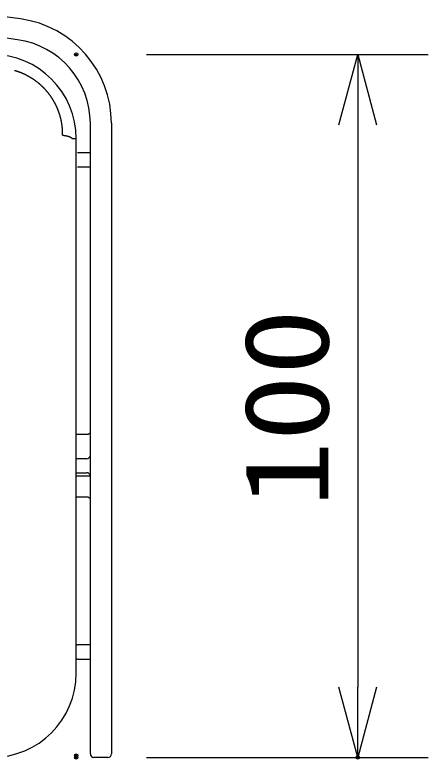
# Model space of a CAD drawing. Units: millimetres, scale not verified. Extents: x -63 to 63, y -57 to 58.
# Drawn here: x -13.92 to -2.18, y -1.8 to 19.37 of the extents above; entities that cross this region are included whole.
import ezdxf
from ezdxf.enums import TextEntityAlignment as Align

# ---------------------------------------------------------------- set-up
doc = ezdxf.new("R2010")
doc.units = ezdxf.units.MM
doc.header["$LTSCALE"] = 0.191471
doc.header["$PDMODE"] = 32
doc.header["$PDSIZE"] = 0.0957
for name, color, linetype in [('0-2_GAIKEI', 1, 'Continuous'), ('0-3_WAKU', 3, 'Continuous'), ('0-4_DEFPOINTS', 7, 'Continuous')]:
    doc.layers.add(name, color=color, linetype=linetype)
doc.styles.add('ＭＳ ゴシック', font='')
doc.styles.get('ＭＳ ゴシック').set_extended_font_data('MS Gothic')

# ---------------------------------------------------------------- blocks, each defined once
blk = doc.blocks.new('_OPEN30')
at = {"layer": '0-4_DEFPOINTS'}
blk.add_line((0, 0), (-1, 0), dxfattribs=at)
blk.add_lwpolyline([(-1, 0.26795), (0, 0), (-1, -0.26795)], dxfattribs=at)

msp = doc.modelspace()

# ---------------------------------------------------------------- linework, layer by layer
at = {"layer": '0-2_GAIKEI', "color": 7}
for p, q in [((-11.7803, 14.2469), (-11.7803, 16.2886)), ((-11.2803, -1.7532), (-11.6803, -1.7532))]:
    msp.add_line(p, q, dxfattribs=at)
at = {"layer": '0-2_GAIKEI'}
for p, q in [((-11.7803, 15.4469), (-12.1454, 15.4469)), ((-12.1454, 15.0469), (-11.7803, 15.0469)), ((-11.8803, 6.7469), (-12.1803, 6.7469)), ((-12.1803, 6.3469), (-11.8803, 6.3469)), ((-11.8803, 6.2469), (-12.1803, 6.2469)), ((-11.7803, 6.2469), (-11.8803, 6.2469)), ((-12.1803, 1.4469), (-12.1454, 1.4469)), ((-11.7803, 1.4469), (-12.1454, 1.4469)), ((-12.1454, 1.0469), (-12.1803, 1.0469)), ((-12.1454, 1.0469), (-11.7803, 1.0469))]:
    msp.add_line(p, q, dxfattribs=at)
at = {"layer": '0-2_GAIKEI', "color": 7}
for points in [[(-13.6116, 17.6633), (-13.6213, 17.6681), (-13.6311, 17.6728), (-13.6408, 17.6775), (-13.6506, 17.6821), (-13.6604, 17.6867), (-13.6703, 17.6912), (-13.6801, 17.6956), (-13.69, 17.7), (-13.6999, 17.7044), (-13.7098, 17.7086), (-13.7197, 17.7129), (-13.7297, 17.717), (-13.7397, 17.7211), (-13.7497, 17.7251), (-13.7597, 17.7291), (-13.7697, 17.733), (-13.7798, 17.7369), (-13.7899, 17.7407), (-13.8, 17.7444), (-13.8101, 17.7481), (-13.8202, 17.7517), (-13.8304, 17.7553), (-13.8405, 17.7588), (-13.8507, 17.7622), (-13.8609, 17.7656), (-13.8711, 17.7689), (-13.8814, 17.7722), (-13.8916, 17.7754), (-13.9019, 17.7786), (-13.9121, 17.7816), (-13.9224, 17.7847), (-13.9327, 17.7876)], [(-13.2561, 17.4335), (-13.2646, 17.4404), (-13.2731, 17.4472), (-13.2816, 17.454), (-13.2902, 17.4607), (-13.2988, 17.4674), (-13.3074, 17.4741), (-13.3161, 17.4807), (-13.3248, 17.4872), (-13.3336, 17.4937), (-13.3424, 17.5001), (-13.3512, 17.5065), (-13.3601, 17.5128), (-13.369, 17.5191), (-13.3779, 17.5253), (-13.3869, 17.5315), (-13.3959, 17.5376), (-13.405, 17.5437), (-13.414, 17.5497), (-13.4231, 17.5557), (-13.4323, 17.5616), (-13.4414, 17.5674), (-13.4506, 17.5732), (-13.4599, 17.579), (-13.4691, 17.5847), (-13.4784, 17.5903), (-13.4878, 17.5959), (-13.4971, 17.6014), (-13.5065, 17.6069), (-13.5159, 17.6123), (-13.5254, 17.6176), (-13.5349, 17.6229), (-13.5444, 17.6282), (-13.5539, 17.6334), (-13.5634, 17.6385), (-13.573, 17.6436), (-13.5826, 17.6486), (-13.5923, 17.6535), (-13.6019, 17.6585), (-13.6116, 17.6633)], [(-12.9601, 17.1288), (-12.9668, 17.1374), (-12.9736, 17.1459), (-12.9804, 17.1545), (-12.9872, 17.163), (-12.9941, 17.1714), (-13.001, 17.1799), (-13.008, 17.1882), (-13.015, 17.1966), (-13.0221, 17.2049), (-13.0293, 17.2131), (-13.0364, 17.2213), (-13.0437, 17.2295), (-13.051, 17.2377), (-13.0583, 17.2458), (-13.0657, 17.2538), (-13.0731, 17.2618), (-13.0806, 17.2698), (-13.0881, 17.2777), (-13.0956, 17.2856), (-13.1032, 17.2934), (-13.1109, 17.3012), (-13.1186, 17.3089), (-13.1263, 17.3166), (-13.1341, 17.3243), (-13.142, 17.3319), (-13.1498, 17.3394), (-13.1578, 17.347), (-13.1657, 17.3544), (-13.1737, 17.3619), (-13.1818, 17.3692), (-13.1899, 17.3766), (-13.198, 17.3838), (-13.2062, 17.3911), (-13.2144, 17.3983), (-13.2227, 17.4054), (-13.231, 17.4125), (-13.2393, 17.4195), (-13.2477, 17.4265), (-13.2561, 17.4335)], [(-12.7407, 16.7672), (-12.7453, 16.777), (-12.7499, 16.7868), (-12.7546, 16.7965), (-12.7593, 16.8063), (-12.7641, 16.816), (-12.769, 16.8257), (-12.7739, 16.8353), (-12.7788, 16.8449), (-12.7839, 16.8546), (-12.789, 16.8641), (-12.7941, 16.8737), (-12.7993, 16.8832), (-12.8045, 16.8927), (-12.8099, 16.9022), (-12.8152, 16.9116), (-12.8206, 16.921), (-12.8261, 16.9304), (-12.8316, 16.9398), (-12.8372, 16.9491), (-12.8429, 16.9584), (-12.8486, 16.9677), (-12.8543, 16.9769), (-12.8601, 16.9861), (-12.866, 16.9953), (-12.8719, 17.0044), (-12.8778, 17.0135), (-12.8839, 17.0226), (-12.8899, 17.0316), (-12.896, 17.0406), (-12.9022, 17.0496), (-12.9085, 17.0585), (-12.9147, 17.0674), (-12.9211, 17.0763), (-12.9274, 17.0851), (-12.9339, 17.0939), (-12.9404, 17.1027), (-12.9469, 17.1114), (-12.9535, 17.1201), (-12.9601, 17.1288)], [(-12.6086, 16.3702), (-12.6108, 16.3806), (-12.6132, 16.391), (-12.6155, 16.4015), (-12.618, 16.4119), (-12.6205, 16.4223), (-12.623, 16.4326), (-12.6256, 16.443), (-12.6283, 16.4534), (-12.631, 16.4637), (-12.6338, 16.4741), (-12.6367, 16.4844), (-12.6396, 16.4947), (-12.6426, 16.505), (-12.6456, 16.5153), (-12.6487, 16.5256), (-12.6519, 16.5359), (-12.6551, 16.5461), (-12.6584, 16.5564), (-12.6617, 16.5666), (-12.6651, 16.5768), (-12.6685, 16.587), (-12.672, 16.5972), (-12.6756, 16.6073), (-12.6792, 16.6174), (-12.6829, 16.6276), (-12.6867, 16.6377), (-12.6905, 16.6478), (-12.6943, 16.6578), (-12.6983, 16.6679), (-12.7022, 16.6779), (-12.7063, 16.6879), (-12.7104, 16.6979), (-12.7145, 16.7079), (-12.7188, 16.7178), (-12.723, 16.7277), (-12.7274, 16.7376), (-12.7318, 16.7475), (-12.7362, 16.7573), (-12.7407, 16.7672)], [(-12.5675, 15.9496), (-12.5673, 15.9706), (-12.5673, 15.9811), (-12.5673, 15.9916), (-12.5674, 16.0021), (-12.5676, 16.0127), (-12.5678, 16.0232), (-12.5681, 16.0337), (-12.5684, 16.0442), (-12.5688, 16.0548), (-12.5693, 16.0653), (-12.5698, 16.0759), (-12.5704, 16.0864), (-12.571, 16.0969), (-12.5717, 16.1075), (-12.5725, 16.118), (-12.5733, 16.1286), (-12.5742, 16.1391), (-12.5751, 16.1497), (-12.5761, 16.1602), (-12.5772, 16.1707), (-12.5783, 16.1813), (-12.5795, 16.1918), (-12.5807, 16.2023), (-12.582, 16.2129), (-12.5834, 16.2234), (-12.5848, 16.2339), (-12.5862, 16.2444), (-12.5878, 16.255), (-12.5894, 16.2655), (-12.591, 16.276), (-12.5927, 16.2865), (-12.5945, 16.2969), (-12.5963, 16.3074), (-12.5982, 16.3179), (-12.6002, 16.3284), (-12.6022, 16.3388), (-12.6043, 16.3493), (-12.6064, 16.3597), (-12.6086, 16.3702)], [(-11.1803, 16.2886), (-11.1803, 14.2469), (-11.1803, 12.5394), (-11.1803, 10.5185), (-11.1803, -0.296), (-11.1803, -1.6532)], [(-12.5675, 15.9496), (-12.5533, 15.948), (-12.5462, 15.9471), (-12.5392, 15.9462), (-12.5321, 15.9453), (-12.5251, 15.9443), (-12.5181, 15.9433), (-12.5112, 15.9422), (-12.5043, 15.9411), (-12.4974, 15.9399), (-12.4906, 15.9387), (-12.4838, 15.9375), (-12.4772, 15.9362), (-12.4705, 15.9349), (-12.464, 15.9336), (-12.4574, 15.9322), (-12.451, 15.9308), (-12.4447, 15.9293), (-12.4385, 15.9278), (-12.4323, 15.9262), (-12.4262, 15.9247), (-12.4202, 15.923), (-12.4144, 15.9214), (-12.4086, 15.9197), (-12.403, 15.918), (-12.3975, 15.9163), (-12.3921, 15.9145), (-12.3868, 15.9127), (-12.3817, 15.9109), (-12.3766, 15.909), (-12.3718, 15.9071), (-12.367, 15.9052), (-12.3625, 15.9033), (-12.3579, 15.9013), (-12.3537, 15.8993), (-12.3495, 15.8973), (-12.3455, 15.8953), (-12.3416, 15.8933), (-12.3379, 15.8912), (-12.3343, 15.8892)], [(-12.3343, 15.8892), (-12.331, 15.8871), (-12.3277, 15.885), (-12.3246, 15.8829), (-12.3216, 15.8808), (-12.3189, 15.8786), (-12.3162, 15.8764), (-12.3138, 15.8744), (-12.3115, 15.8723), (-12.3095, 15.8704), (-12.3076, 15.8685), (-12.3057, 15.8662), (-12.3039, 15.8637), (-12.3019, 15.8602), (-12.3001, 15.8564), (-12.298, 15.8517), (-12.2962, 15.8469)], [(-12.1803, 0.6469), (-12.1803, 15.8469), (-12.2962, 15.8469)], [(-11.7803, -1.6532), (-11.7803, -0.296), (-11.7803, 10.4434)]]:
    msp.add_lwpolyline(points, dxfattribs=at)
at = {"layer": '0-2_GAIKEI'}
for points in [[(-11.7803, 10.4434), (-11.7803, 12.4983), (-11.7803, 14.2469)], [(-12.1803, 7.4469), (-11.8803, 7.4469), (-11.8366, 7.4469)], [(-11.8176, 7.4498), (-11.8184, 7.4495), (-11.8192, 7.4493), (-11.82, 7.449), (-11.8209, 7.4488), (-11.8217, 7.4486), (-11.8226, 7.4484), (-11.8235, 7.4482), (-11.8244, 7.448), (-11.8252, 7.4478), (-11.826, 7.4477), (-11.8268, 7.4476), (-11.8278, 7.4474), (-11.8289, 7.4473), (-11.8305, 7.4472), (-11.8322, 7.4471), (-11.8344, 7.447), (-11.8365, 7.4469)], [(-11.7926, 7.4674), (-11.7931, 7.4668), (-11.7935, 7.4662), (-11.794, 7.4656), (-11.7945, 7.465), (-11.795, 7.4645), (-11.7956, 7.4639), (-11.7961, 7.4633), (-11.7966, 7.4628), (-11.7972, 7.4622), (-11.7977, 7.4617), (-11.7983, 7.4612), (-11.7989, 7.4606), (-11.7994, 7.4601), (-11.8, 7.4596), (-11.8006, 7.4591), (-11.8012, 7.4586), (-11.8018, 7.4581), (-11.8025, 7.4576), (-11.8031, 7.4572), (-11.8037, 7.4567), (-11.8044, 7.4563), (-11.805, 7.4558), (-11.8057, 7.4554), (-11.8064, 7.455), (-11.8071, 7.4545), (-11.8078, 7.4541), (-11.8085, 7.4537), (-11.8092, 7.4534), (-11.8099, 7.453), (-11.8106, 7.4526), (-11.8114, 7.4523), (-11.8121, 7.4519), (-11.8129, 7.4516), (-11.8136, 7.4512), (-11.8144, 7.4509), (-11.8152, 7.4506), (-11.816, 7.4503), (-11.8168, 7.45), (-11.8176, 7.4498)], [(-11.7803, 7.4948), (-11.7807, 7.4933), (-11.7808, 7.4926), (-11.781, 7.4918), (-11.7812, 7.4911), (-11.7814, 7.4903), (-11.7816, 7.4896), (-11.7818, 7.4889), (-11.782, 7.4882), (-11.7822, 7.4874), (-11.7825, 7.4867), (-11.7827, 7.486), (-11.7829, 7.4853), (-11.7832, 7.4846), (-11.7834, 7.4839), (-11.7837, 7.4832), (-11.784, 7.4825), (-11.7843, 7.4818), (-11.7846, 7.4811), (-11.7849, 7.4804), (-11.7852, 7.4797), (-11.7855, 7.479), (-11.7858, 7.4783), (-11.7861, 7.4777), (-11.7865, 7.477), (-11.7868, 7.4763), (-11.7872, 7.4756), (-11.7875, 7.475), (-11.7879, 7.4743), (-11.7883, 7.4737), (-11.7887, 7.473), (-11.7891, 7.4724), (-11.7895, 7.4717), (-11.7899, 7.4711), (-11.7903, 7.4705), (-11.7908, 7.4698), (-11.7912, 7.4692), (-11.7917, 7.4686), (-11.7921, 7.468), (-11.7926, 7.4674)], [(-11.8366, 5.6469), (-11.8803, 5.6469), (-12.1803, 5.6469)], [(-11.8365, 5.6469), (-11.8346, 5.6468), (-11.8336, 5.6468), (-11.8326, 5.6468), (-11.8317, 5.6467), (-11.8307, 5.6466), (-11.8298, 5.6465), (-11.8288, 5.6464), (-11.8279, 5.6463), (-11.827, 5.6462), (-11.8261, 5.646), (-11.8252, 5.6459), (-11.8243, 5.6457), (-11.8234, 5.6455), (-11.8226, 5.6454), (-11.8217, 5.6452), (-11.8209, 5.6449), (-11.82, 5.6447), (-11.8192, 5.6445), (-11.8184, 5.6442), (-11.8175, 5.644), (-11.8167, 5.6437), (-11.8159, 5.6434), (-11.8152, 5.6431), (-11.8144, 5.6428), (-11.8136, 5.6425), (-11.8128, 5.6422), (-11.8121, 5.6418), (-11.8113, 5.6415), (-11.8106, 5.6411), (-11.8099, 5.6408), (-11.8092, 5.6404), (-11.8084, 5.64), (-11.8077, 5.6396), (-11.8071, 5.6392), (-11.8064, 5.6388), (-11.8057, 5.6384), (-11.805, 5.6379), (-11.8044, 5.6375), (-11.8037, 5.637)], [(-11.8037, 5.637), (-11.8031, 5.6366), (-11.8025, 5.6361), (-11.8018, 5.6356), (-11.8012, 5.6351), (-11.8006, 5.6346), (-11.8, 5.6341), (-11.7994, 5.6336), (-11.7988, 5.6331), (-11.7983, 5.6326), (-11.7977, 5.6321), (-11.7972, 5.6315), (-11.7966, 5.631), (-11.7961, 5.6304), (-11.7956, 5.6299), (-11.795, 5.6293), (-11.7945, 5.6287), (-11.794, 5.6282), (-11.7935, 5.6276), (-11.793, 5.627), (-11.7926, 5.6264), (-11.7921, 5.6258), (-11.7916, 5.6252), (-11.7912, 5.6245), (-11.7908, 5.6239), (-11.7903, 5.6233), (-11.7899, 5.6227), (-11.7895, 5.622), (-11.7891, 5.6214), (-11.7887, 5.6208), (-11.7883, 5.6201), (-11.7879, 5.6194), (-11.7875, 5.6188), (-11.7872, 5.6181), (-11.7868, 5.6175), (-11.7865, 5.6168), (-11.7861, 5.6161), (-11.7858, 5.6154), (-11.7855, 5.6147), (-11.7852, 5.6141)], [(-11.7852, 5.6141), (-11.7848, 5.6134), (-11.7846, 5.6127), (-11.7843, 5.612), (-11.784, 5.6113), (-11.7837, 5.6106), (-11.7834, 5.6099), (-11.7832, 5.6091), (-11.7829, 5.6084), (-11.7827, 5.6078), (-11.7825, 5.6071), (-11.7823, 5.6065), (-11.782, 5.6057), (-11.7818, 5.6049), (-11.7815, 5.6036), (-11.7812, 5.6023), (-11.7807, 5.6006), (-11.7803, 5.5989)]]:
    msp.add_lwpolyline(points, dxfattribs=at)
at = {"layer": '0-2_GAIKEI', "color": 7}
for centre, radius, start, end in [((-22.1804, -40.7533), 60.6001, 82.01644, 97.98356), ((-22.1804, -40.7533), 60.0001, 82.01644, 97.98356), ((-14.1804, 16.2886), 3, 0, 82.01644), ((-14.1804, 16.2886), 2.4, 0, 82.01644), ((-14.5804, 15.8469), 2.4, 0, 90), ((-14.5804, 0.6469), 2.4, 270, 0), ((-11.6803, -1.6532), 0.1, 180, 270), ((-11.2803, -1.6532), 0.1, 270, 0)]:
    msp.add_arc(centre, radius, start, end, dxfattribs=at)
at = {"layer": '0-2_GAIKEI'}
for centre, start, end in [((-11.8803, 6.8469), 270, 315.22577), ((-11.8803, 6.8469), 315.22577, 0), ((-11.8803, 6.2469), 44.79815, 90), ((-11.8803, 6.2469), 0, 44.79815)]:
    msp.add_arc(centre, 0.1, start, end, dxfattribs=at)
at = {"layer": '0-3_WAKU'}
for p, q in [((-10.1803, 18.2469), (-2.1803, 18.2469)), ((-4.1803, 16.2469), (-4.1803, 0.2469)), ((-10.1803, -1.7532), (-2.1803, -1.7532))]:
    msp.add_line(p, q, dxfattribs=at)
at = {"layer": '0-4_DEFPOINTS'}
for p in [(-12.1803, 18.2469), (-12.1803, -1.7021), (-12.1803, -1.7532), (-4.1803, -1.7532)]:
    msp.add_point(p, dxfattribs=at)

# ---------------------------------------------------------------- block references
at = {"layer": '0-3_WAKU', "xscale": 2, "yscale": 2}
for p, rotation in [((-4.1803, 18.2469), 90), ((-4.1803, -1.7532), 270)]:
    msp.add_blockref('_OPEN30', p, dxfattribs=dict(at, rotation=rotation))

# ---------------------------------------------------------------- texts
at = {"layer": '0-3_WAKU', "style": 'ＭＳ ゴシック', "width": 1.15}
msp.add_text('100', height=2.405, rotation=90, dxfattribs=at).set_placement((-4.2899, 5.3597), align=Align.BOTTOM_LEFT)

doc.saveas('drawing.dxf')
